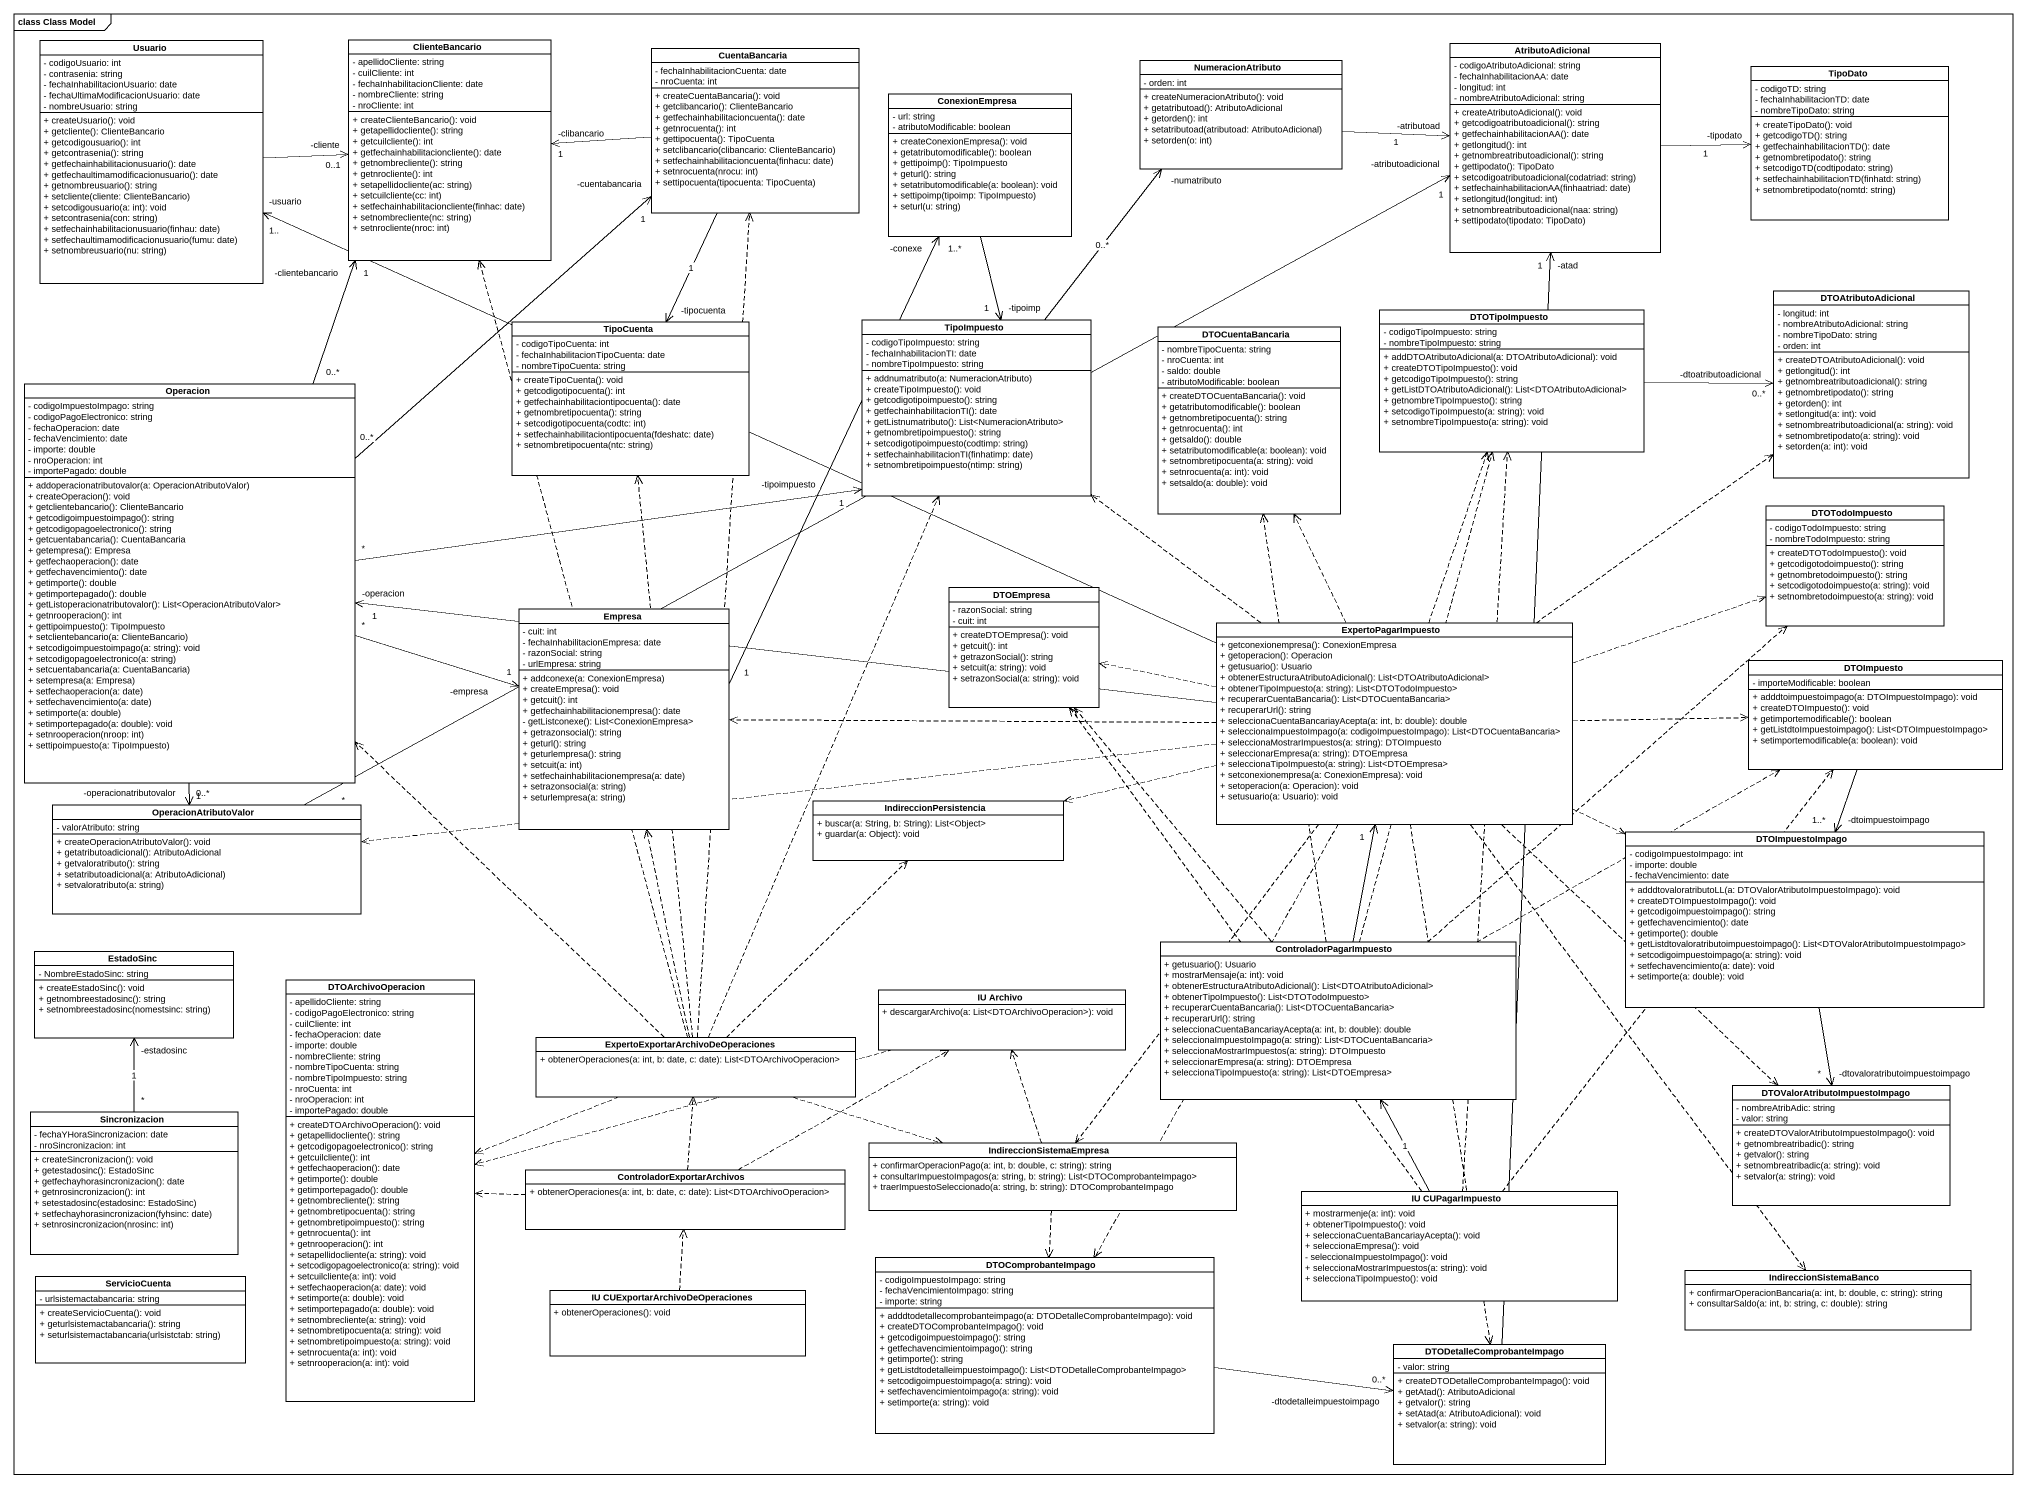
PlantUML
@startuml
mainframe class Class Model
hide circle
hide empty members
skinparam classAttributeIconSize 0
class Usuario {
  - codigoUsuario: int
  - contrasenia: string
  - fechaInhabilitacionUsuario: date
  - fechaUltimaModificacionUsuario: date
  - nombreUsuario: string
  + createUsuario(): void
  + getcliente(): ClienteBancario
  + getcodigousuario(): int
  + getcontrasenia(): string
  + getfechainhabilitacionusuario(): date
  + getfechaultimamodificacionusuario(): date
  + getnombreusuario(): string
  + setcliente(cliente: ClienteBancario)
  + setcodigousuario(a: int): void
  + setcontrasenia(con: string)
  + setfechainhabilitacionusuario(finhau: date)
  + setfechaultimamodificacionusuario(fumu: date)
  + setnombreusuario(nu: string)
}
class ClienteBancario {
  - apellidoCliente: string
  - cuilCliente: int
  - fechaInhabilitacionCliente: date
  - nombreCliente: string
  - nroCliente: int
  + createClienteBancario(): void
  + getapellidocliente(): string
  + getcuilcliente(): int
  + getfechainhabilitacioncliente(): date
  + getnombrecliente(): string
  + getnrocliente(): int
  + setapellidocliente(ac: string)
  + setcuilcliente(cc: int)
  + setfechainhabilitacioncliente(finhac: date)
  + setnombrecliente(nc: string)
  + setnrocliente(nroc: int)
}
class CuentaBancaria {
  - fechaInhabilitacionCuenta: date
  - nroCuenta: int
  + createCuentaBancaria(): void
  + getclibancario(): ClienteBancario
  + getfechainhabilitacioncuenta(): date
  + getnrocuenta(): int
  + gettipocuenta(): TipoCuenta
  + setclibancario(clibancario: ClienteBancario)
  + setfechainhabilitacioncuenta(finhacu: date)
  + setnrocuenta(nrocu: int)
  + settipocuenta(tipocuenta: TipoCuenta)
}
class NumeracionAtributo {
  - orden: int
  + createNumeracionAtributo(): void
  + getatributoad(): AtributoAdicional
  + getorden(): int
  + setatributoad(atributoad: AtributoAdicional)
  + setorden(o: int)
}
class AtributoAdicional {
  - codigoAtributoAdicional: string
  - fechaInhabilitacionAA: date
  - longitud: int
  - nombreAtributoAdicional: string
  + createAtributoAdicional(): void
  + getcodigoatributoadicional(): string
  + getfechainhabilitacionAA(): date
  + getlongitud(): int
  + getnombreatributoadicional(): string
  + gettipodato(): TipoDato
  + setcodigoatributoadicional(codatriad: string)
  + setfechainhabilitacionAA(finhaatriad: date)
  + setlongitud(longitud: int)
  + setnombreatributoadicional(naa: string)
  + settipodato(tipodato: TipoDato)
}
class TipoDato {
  - codigoTD: string
  - fechaInhabilitacionTD: date
  - nombreTipoDato: string
  + createTipoDato(): void
  + getcodigoTD(): string
  + getfechainhabilitacionTD(): date
  + getnombretipodato(): string
  + setcodigoTD(codtipodato: string)
  + setfechainhabilitacionTD(finhatd: string)
  + setnombretipodato(nomtd: string)
}
class ConexionEmpresa {
  - url: string
  - atributoModificable: boolean
  + createConexionEmpresa(): void
  + getatributomodificable(): boolean
  + gettipoimp(): TipoImpuesto
  + geturl(): string
  + setatributomodificable(a: boolean): void
  + settipoimp(tipoimp: TipoImpuesto)
  + seturl(u: string)
}
class DTOTipoImpuesto {
  - codigoTipoImpuesto: string
  - nombreTipoImpuesto: string
  + addDTOAtributoAdicional(a: DTOAtributoAdicional): void
  + createDTOTipoImpuesto(): void
  + getcodigoTipoImpuesto(): string
  + getListDTOAtributoAdicional(): List<DTOAtributoAdicional>
  + getnombreTipoImpuesto(): string
  + setcodigoTipoImpuesto(a: string): void
  + setnombreTipoImpuesto(a: string): void
}
class DTOAtributoAdicional {
  - longitud: int
  - nombreAtributoAdicional: string
  - nombreTipoDato: string
  - orden: int
  + createDTOAtributoAdicional(): void
  + getlongitud(): int
  + getnombreatributoadicional(): string
  + getnombretipodato(): string
  + getorden(): int
  + setlongitud(a: int): void
  + setnombreatributoadicional(a: string): void
  + setnombretipodato(a: string): void
  + setorden(a: int): void
}
class TipoCuenta {
  - codigoTipoCuenta: int
  - fechaInhabilitacionTipoCuenta: date
  - nombreTipoCuenta: string
  + createTipoCuenta(): void
  + getcodigotipocuenta(): int
  + getfechainhabilitaciontipocuenta(): date
  + getnombretipocuenta(): string
  + setcodigotipocuenta(codtc: int)
  + setfechainhabilitaciontipocuenta(fdeshatc: date)
  + setnombretipocuenta(ntc: string)
}
class TipoImpuesto {
  - codigoTipoImpuesto: string
  - fechaInhabilitacionTI: date
  - nombreTipoImpuesto: string
  + addnumatributo(a: NumeracionAtributo)
  + createTipoImpuesto(): void
  + getcodigotipoimpuesto(): string
  + getfechainhabilitacionTI(): date
  + getListnumatributo(): List<NumeracionAtributo>
  + getnombretipoimpuesto(): string
  + setcodigotipoimpuesto(codtimp: string)
  + setfechainhabilitacionTI(finhatimp: date)
  + setnombretipoimpuesto(ntimp: string)
}
class DTOCuentaBancaria {
  - nombreTipoCuenta: string
  - nroCuenta: int
  - saldo: double
  - atributoModificable: boolean
  + createDTOCuentaBancaria(): void
  + getatributomodificable(): boolean
  + getnombretipocuenta(): string
  + getnrocuenta(): int
  + getsaldo(): double
  + setatributomodificable(a: boolean): void
  + setnombretipocuenta(a: string): void
  + setnrocuenta(a: int): void
  + setsaldo(a: double): void
}
class Operacion {
  - codigoImpuestoImpago: string
  - codigoPagoElectronico: string
  - fechaOperacion: date
  - fechaVencimiento: date
  - importe: double
  - nroOperacion: int
  - importePagado: double
  + addoperacionatributovalor(a: OperacionAtributoValor)
  + createOperacion(): void
  + getclientebancario(): ClienteBancario
  + getcodigoimpuestoimpago(): string
  + getcodigopagoelectronico(): string
  + getcuentabancaria(): CuentaBancaria
  + getempresa(): Empresa
  + getfechaoperacion(): date
  + getfechavencimiento(): date
  + getimporte(): double
  + getimportepagado(): double
  + getListoperacionatributovalor(): List<OperacionAtributoValor>
  + getnrooperacion(): int
  + gettipoimpuesto(): TipoImpuesto
  + setclientebancario(a: ClienteBancario)
  + setcodigoimpuestoimpago(a: string): void
  + setcodigopagoelectronico(a: string)
  + setcuentabancaria(a: CuentaBancaria)
  + setempresa(a: Empresa)
  + setfechaoperacion(a: date)
  + setfechavencimiento(a: date)
  + setimporte(a: double)
  + setimportepagado(a: double): void
  + setnrooperacion(nroop: int)
  + settipoimpuesto(a: TipoImpuesto)
}
class DTOTodoImpuesto {
  - codigoTodoImpuesto: string
  - nombreTodoImpuesto: string
  + createDTOTodoImpuesto(): void
  + getcodigotodoimpuesto(): string
  + getnombretodoimpuesto(): string
  + setcodigotodoimpuesto(a: string): void
  + setnombretodoimpuesto(a: string): void
}
class Empresa {
  - cuit: int
  - fechaInhabilitacionEmpresa: date
  - razonSocial: string
  - urlEmpresa: string
  + addconexe(a: ConexionEmpresa)
  + createEmpresa(): void
  + getcuit(): int
  + getfechainhabilitacionempresa(): date
  - getListconexe(): List<ConexionEmpresa>
  + getrazonsocial(): string
  + geturl(): string
  + geturlempresa(): string
  + setcuit(a: int)
  + setfechainhabilitacionempresa(a: date)
  + setrazonsocial(a: string)
  + seturlempresa(a: string)
}
class DTOEmpresa {
  - razonSocial: string
  - cuit: int
  + createDTOEmpresa(): void
  + getcuit(): int
  + getrazonSocial(): string
  + setcuit(a: string): void
  + setrazonSocial(a: string): void
}
class ExpertoPagarImpuesto {
  + getconexionempresa(): ConexionEmpresa
  + getoperacion(): Operacion
  + getusuario(): Usuario
  + obtenerEstructuraAtributoAdicional(): List<DTOAtributoAdicional>
  + obtenerTipoImpuesto(a: string): List<DTOTodoImpuesto>
  + recuperarCuentaBancaria(): List<DTOCuentaBancaria>
  + recuperarUrl(): string
  + seleccionaCuentaBancariayAcepta(a: int, b: double): double
  + seleccionaImpuestoImpago(a: codigoImpuestoImpago): List<DTOCuentaBancaria>
  + seleccionaMostrarImpuestos(a: string): DTOImpuesto
  + seleccionarEmpresa(a: string): DTOEmpresa
  + seleccionaTipoImpuesto(a: string): List<DTOEmpresa>
  + setconexionempresa(a: ConexionEmpresa): void
  + setoperacion(a: Operacion): void
  + setusuario(a: Usuario): void
}
class DTOImpuesto {
  - importeModificable: boolean
  + adddtoimpuestoimpago(a: DTOImpuestoImpago): void
  + createDTOImpuesto(): void
  + getimportemodificable(): boolean
  + getListdtoImpuestoimpago(): List<DTOImpuestoImpago>
  + setimportemodificable(a: boolean): void
}
class OperacionAtributoValor {
  - valorAtributo: string
  + createOperacionAtributoValor(): void
  + getatributoadicional(): AtributoAdicional
  + getvaloratributo(): string
  + setatributoadicional(a: AtributoAdicional)
  + setvaloratributo(a: string)
}
class IndireccionPersistencia {
  + buscar(a: String, b: String): List<Object>
  + guardar(a: Object): void
}
class DTOImpuestoImpago {
  - codigoImpuestoImpago: int
  - importe: double
  - fechaVencimiento: date
  + adddtovaloratributoLL(a: DTOValorAtributoImpuestoImpago): void
  + createDTOImpuestoImpago(): void
  + getcodigoimpuestoimpago(): string
  + getfechavencimiento(): date
  + getimporte(): double
  + getListdtovaloratributoimpuestoimpago(): List<DTOValorAtributoImpuestoImpago>
  + setcodigoimpuestoimpago(a: string): void
  + setfechavencimiento(a: date): void
  + setimporte(a: double): void
}
class EstadoSinc {
  - NombreEstadoSinc: string
  + createEstadoSinc(): void
  + getnombreestadosinc(): string
  + setnombreestadosinc(nomestsinc: string)
}
class ControladorPagarImpuesto {
  + getusuario(): Usuario
  + mostrarMensaje(a: int): void
  + obtenerEstructuraAtributoAdicional(): List<DTOAtributoAdicional>
  + obtenerTipoImpuesto(): List<DTOTodoImpuesto>
  + recuperarCuentaBancaria(): List<DTOCuentaBancaria>
  + recuperarUrl(): string
  + seleccionaCuentaBancariayAcepta(a: int, b: double): double
  + seleccionaImpuestoImpago(a: string): List<DTOCuentaBancaria>
  + seleccionaMostrarImpuestos(a: string): DTOImpuesto
  + seleccionarEmpresa(a: string): DTOEmpresa
  + seleccionaTipoImpuesto(a: string): List<DTOEmpresa>
}
class DTOArchivoOperacion {
  - apellidoCliente: string
  - codigoPagoElectronico: string
  - cuilCliente: int
  - fechaOperacion: date
  - importe: double
  - nombreCliente: string
  - nombreTipoCuenta: string
  - nombreTipoImpuesto: string
  - nroCuenta: int
  - nroOperacion: int
  - importePagado: double
  + createDTOArchivoOperacion(): void
  + getapellidocliente(): string
  + getcodigopagoelectronico(): string
  + getcuilcliente(): int
  + getfechaoperacion(): date
  + getimporte(): double
  + getimportepagado(): double
  + getnombrecliente(): string
  + getnombretipocuenta(): string
  + getnombretipoimpuesto(): string
  + getnrocuenta(): int
  + getnrooperacion(): int
  + setapellidocliente(a: string): void
  + setcodigopagoelectronico(a: string): void
  + setcuilcliente(a: int): void
  + setfechaoperacion(a: date): void
  + setimporte(a: double): void
  + setimportepagado(a: double): void
  + setnombrecliente(a: string): void
  + setnombretipocuenta(a: string): void
  + setnombretipoimpuesto(a: string): void
  + setnrocuenta(a: int): void
  + setnrooperacion(a: int): void
}
class "IU Archivo" as IU_Archivo {
  + descargarArchivo(a: List<DTOArchivoOperacion>): void
}
class "ExpertoExportarArchivoDeOperaciones" as ExpertoExportarArchivoDeOper {
  + obtenerOperaciones(a: int, b: date, c: date): List<DTOArchivoOperacion>
}
class "DTOValorAtributoImpuestoImpago" as DTOValorAtributoImpuestoImpa {
  - nombreAtribAdic: string
  - valor: string
  + createDTOValorAtributoImpuestoImpago(): void
  + getnombreatribadic(): string
  + getvalor(): string
  + setnombreatribadic(a: string): void
  + setvalor(a: string): void
}
class Sincronizacion {
  - fechaYHoraSincronizacion: date
  - nroSincronizacion: int
  + createSincronizacion(): void
  + getestadosinc(): EstadoSinc
  + getfechayhorasincronizacion(): date
  + getnrosincronizacion(): int
  + setestadosinc(estadosinc: EstadoSinc)
  + setfechayhorasincronizacion(fyhsinc: date)
  + setnrosincronizacion(nrosinc: int)
}
class IndireccionSistemaEmpresa {
  + confirmarOperacionPago(a: int, b: double, c: string): string
  + consultarImpuestoImpagos(a: string, b: string): List<DTOComprobanteImpago>
  + traerImpuestoSeleccionado(a: string, b: string): DTOComprobanteImpago
}
class ControladorExportarArchivos {
  + obtenerOperaciones(a: int, b: date, c: date): List<DTOArchivoOperacion>
}
class "IU CUPagarImpuesto" as IU_CUPagarImpuesto {
  + mostrarmenje(a: int): void
  + obtenerTipoImpuesto(): void
  + seleccionaCuentaBancariayAcepta(): void
  + seleccionaEmpresa(): void
  - seleccionaImpuestoImpago(): void
  + seleccionaMostrarImpuestos(a: string): void
  + seleccionaTipoImpuesto(): void
}
class ServicioCuenta {
  - urlsistemactabancaria: string
  + createServicioCuenta(): void
  + geturlsistemactabancaria(): string
  + seturlsistemactabancaria(urlsistctab: string)
}
class DTOComprobanteImpago {
  - codigoImpuestoImpago: string
  - fechaVencimientoImpago: string
  - importe: string
  + adddtodetallecomprobanteimpago(a: DTODetalleComprobanteImpago): void
  + createDTOComprobanteImpago(): void
  + getcodigoimpuestoimpago(): string
  + getfechavencimientoimpago(): string
  + getimporte(): string
  + getListdtodetalleimpuestoimpago(): List<DTODetalleComprobanteImpago>
  + setcodigoimpuestoimpago(a: string): void
  + setfechavencimientoimpago(a: string): void
  + setimporte(a: string): void
}
class IndireccionSistemaBanco {
  + confirmarOperacionBancaria(a: int, b: double, c: string): string
  + consultarSaldo(a: int, b: string, c: double): string
}
class "IU CUExportarArchivoDeOperaciones" as IU_CUExportarArchivoDeOperac {
  + obtenerOperaciones(): void
}
class DTODetalleComprobanteImpago {
  - valor: string
  + createDTODetalleComprobanteImpago(): void
  + getAtad(): AtributoAdicional
  + getvalor(): string
  + setAtad(a: AtributoAdicional): void
  + setvalor(a: string): void
}
Usuario -right-> "-cliente\n0..1" ClienteBancario
CuentaBancaria -left-> "-clibancario\n1" ClienteBancario
CuentaBancaria --> "-tipocuenta" TipoCuenta : 1
NumeracionAtributo -right-> "-atributoad" AtributoAdicional : 1
AtributoAdicional -right-> "-tipodato" TipoDato : 1
ConexionEmpresa --> "-tipoimp\n1" TipoImpuesto
DTOTipoImpuesto -right-> "-dtoatributoadicional\n0..*" DTOAtributoAdicional
TipoImpuesto -up-> "-numatributo" NumeracionAtributo : 0..*
Operacion "0..*" -up-> "-clientebancario\n1" ClienteBancario
Operacion "0..*" -up-> "-cuentabancaria\n1" CuentaBancaria
Operacion "*" -right-> "-tipoimpuesto\n1" TipoImpuesto
Operacion "*" -right-> "-empresa\n1" Empresa
Operacion "1" --> "-operacionatributovalor\n0..*" OperacionAtributoValor
Empresa "1" -up-> "-conexe\n1..*" ConexionEmpresa
ExpertoPagarImpuesto -left-> "-usuario\n1.." Usuario
ExpertoPagarImpuesto .up.> DTOTipoImpuesto
ExpertoPagarImpuesto .up.> DTOAtributoAdicional
ExpertoPagarImpuesto .up.> TipoImpuesto
ExpertoPagarImpuesto .up.> DTOCuentaBancaria
ExpertoPagarImpuesto -left-> "-operacion\n1" Operacion
ExpertoPagarImpuesto .right.> DTOTodoImpuesto
ExpertoPagarImpuesto .left.> Empresa
ExpertoPagarImpuesto .left.> DTOEmpresa
ExpertoPagarImpuesto .right.> DTOImpuesto
ExpertoPagarImpuesto .left.> OperacionAtributoValor
ExpertoPagarImpuesto .left.> IndireccionPersistencia
ExpertoPagarImpuesto .right.> DTOImpuestoImpago
ExpertoPagarImpuesto ..> DTOValorAtributoImpuestoImpa
ExpertoPagarImpuesto ..> IndireccionSistemaEmpresa
ExpertoPagarImpuesto ..> DTOComprobanteImpago
ExpertoPagarImpuesto ..> IndireccionSistemaBanco
ExpertoPagarImpuesto ..> DTODetalleComprobanteImpago
DTOImpuesto --> "-dtoimpuestoimpago\n1..*" DTOImpuestoImpago
OperacionAtributoValor "*" -right-> "-atributoadicional\n1" AtributoAdicional
DTOImpuestoImpago --> "-dtovaloratributoimpuestoimpago\n*" DTOValorAtributoImpuestoImpa
ControladorPagarImpuesto .up.> DTOTipoImpuesto
ControladorPagarImpuesto .up.> DTOCuentaBancaria
ControladorPagarImpuesto .up.> DTOTodoImpuesto
ControladorPagarImpuesto .up.> DTOEmpresa
ControladorPagarImpuesto -up-> "1" ExpertoPagarImpuesto
ControladorPagarImpuesto .right.> DTOImpuesto
IU_Archivo .left.> DTOArchivoOperacion
ExpertoExportarArchivoDeOper .up.> ClienteBancario
ExpertoExportarArchivoDeOper .up.> CuentaBancaria
ExpertoExportarArchivoDeOper .up.> TipoCuenta
ExpertoExportarArchivoDeOper .up.> TipoImpuesto
ExpertoExportarArchivoDeOper .up.> Operacion
ExpertoExportarArchivoDeOper .up.> Empresa
ExpertoExportarArchivoDeOper .up.> IndireccionPersistencia
ExpertoExportarArchivoDeOper .left.> DTOArchivoOperacion
ExpertoExportarArchivoDeOper .right.> IndireccionSistemaEmpresa
Sincronizacion "*" -up-> "-estadosinc" EstadoSinc : 1
IndireccionSistemaEmpresa .up.> IU_Archivo
IndireccionSistemaEmpresa ..> DTOComprobanteImpago
ControladorExportarArchivos .left.> DTOArchivoOperacion
ControladorExportarArchivos .right.> IU_Archivo
ControladorExportarArchivos .up.> ExpertoExportarArchivoDeOper
IU_CUPagarImpuesto .up.> DTOTipoImpuesto
IU_CUPagarImpuesto .up.> DTOEmpresa
IU_CUPagarImpuesto .up.> DTOImpuesto
IU_CUPagarImpuesto -up-> ControladorPagarImpuesto : 1
DTOComprobanteImpago -right-> "-dtodetalleimpuestoimpago\n0..*" DTODetalleComprobanteImpago
IU_CUExportarArchivoDeOperac .up.> ControladorExportarArchivos
DTODetalleComprobanteImpago -up-> "-atad\n1" AtributoAdicional
@enduml
